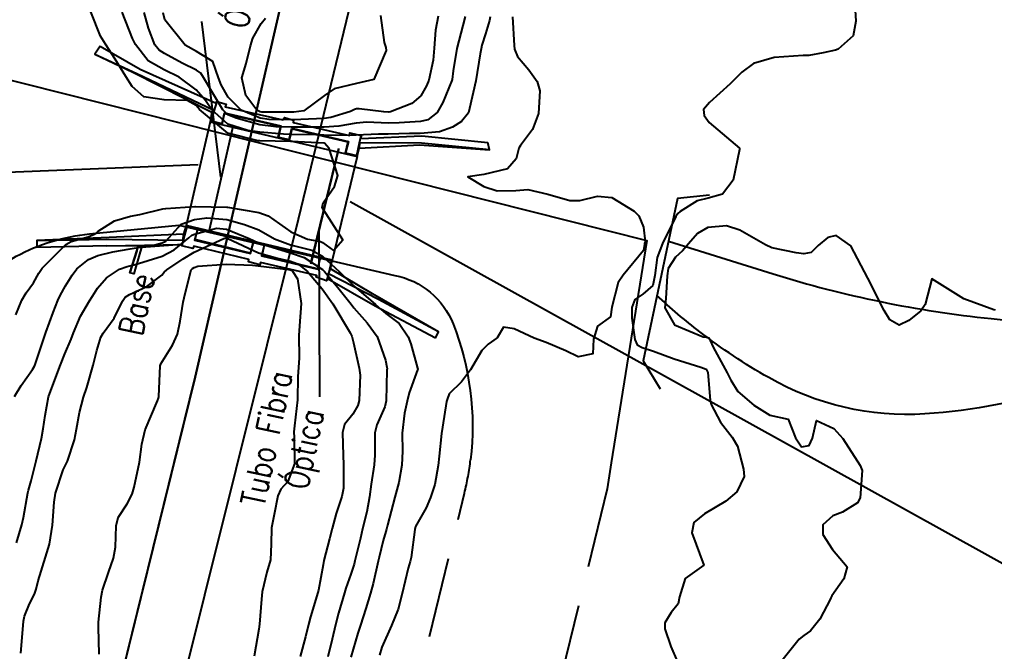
# Model space of a CAD drawing. Header units: metres. Extents: x 298520 to 308411, y 7433745 to 7450750.
# Drawn here: x 305126.4 to 305187.2, y 7437897.5 to 7437936.9 of the extents above; entities that cross this region are included whole.
import ezdxf

# ---------------------------------------------------------------- set-up
doc = ezdxf.new("R2010")
doc.units = ezdxf.units.M
doc.header["$LTSCALE"] = 10
for name, pattern in [('CONTINUO', [0]), ('DASHED', [0.75, 0.5, -0.25]), ('TRACEJADO', [8.7, 8, -0.7])]:
    doc.linetypes.add(name, pattern=pattern)
for name, color, linetype in [('BASE', 45, 'Continuous'), ('Curvas de Nivel 1m', 11, 'Continuous'), ('Curvas de Nivel 5m', 15, 'Continuous'), ('Eixo_Estaqueamento', 45, 'CONTINUO'), ('Hidrografia', 140, 'Continuous'), ('Linha Férrea', 251, 'TRACKS'), ('P.I.', 45, 'CONTINUO'), ('Pontes e viadutos', 190, 'Continuous'), ('TEXTO', 45, 'Continuous'), ('TUBO', 45, 'Continuous'), ('Vias Primárias', 230, 'Continuous'), ('Vias Secundárias', 230, 'DASHED')]:
    doc.layers.add(name, color=color, linetype=linetype)
doc.styles.add('ROMANS', font='romans', dxfattribs={"height": 0.2})
doc.linetypes.add('TRACKS', pattern='A,0.15,[130,ltypeshp.shx,S=0.25,R=0,X=0,Y=0],0.15', length=0.3)

msp = doc.modelspace()

# ---------------------------------------------------------------- linework, layer by layer
at = {"layer": 'BASE', "linetype": 'CONTINUO'}
msp.add_polyline3d([(305133.789, 7437922.755, 707.837), (305133.731, 7437922.447, 708.24), (305133.287, 7437921.077, 708.076), (305133.279, 7437921.081, 707.666), (305133.726, 7437922.448, 707.682)], close=True, dxfattribs=at)
msp.add_polyline3d([(305134.011, 7437922.672, 707.906), (305133.943, 7437922.388, 708.212), (305133.531, 7437921.019, 708.084), (305133.287, 7437921.077, 708.076)], dxfattribs=at)
at = {"layer": 'Curvas de Nivel 1m', "flags": 128}
for points, elevation in [([(305178.485, 7437937.778), (305178.559, 7437936.769), (305178.386, 7437935.854), (305177.457, 7437935.025), (305177.275, 7437934.962), (305176.508, 7437934.789), (305175.631, 7437934.618), (305175.451, 7437934.613), (305175.266, 7437934.618), (305173.45, 7437934.495), (305172.17, 7437934.118), (305171.44, 7437933.587), (305170.722, 7437932.861), (305169.421, 7437931.696), (305169.044, 7437931.257), (305169.096, 7437930.883), (305169.407, 7437930.459), (305171.297, 7437928.851), (305171.304, 7437928.773), (305170.913, 7437926.857), (305170.23, 7437925.987), (305169.346, 7437925.742), (305168.656, 7437925.574), (305167.601, 7437924.897), (305167.457, 7437924.773), (305167.33, 7437924.589), (305166.492, 7437922.908), (305166.17, 7437922.046), (305166.024, 7437920.913), (305165.894, 7437920.303), (305165.275, 7437919.753), (305164.77, 7437919.428), (305164.586, 7437918.93), (305164.592, 7437918.266), (305164.779, 7437916.927), (305164.918, 7437916.603), (305165.238, 7437916.428), (305165.94, 7437916.205), (305167.225, 7437915.727), (305168.89, 7437915.211), (305169.216, 7437915.075), (305169.322, 7437914.878), (305169.478, 7437913.158), (305169.535, 7437912.875), (305170.105, 7437911.789), (305170.843, 7437910.855), (305171.164, 7437910.277), (305171.552, 7437908.846), (305171.581, 7437908.403), (305171.129, 7437907.448), (305170.452, 7437906.86), (305169.115, 7437906.065), (305168.461, 7437905.535), (305168.326, 7437904.888), (305169.073, 7437902.88), (305167.912, 7437902.044), (305167.565, 7437900.895), (305167.479, 7437900.463), (305167.038, 7437899.921), (305166.645, 7437899.288), (305166.647, 7437898.904), (305167.012, 7437897.814), (305167.418, 7437896.896)], 704), ([(305155.76, 7437937.037), (305155.719, 7437936.798), (305155.467, 7437935.978), (305155.239, 7437935.26), (305155.184, 7437935.044), (305155.136, 7437934.731), (305154.85, 7437933.049), (305154.696, 7437932.321), (305154.407, 7437931.055), (305153.958, 7437930.508), (305153.399, 7437930.169), (305152.605, 7437929.868), (305151.393, 7437929.766), (305150.728, 7437929.761), (305149.392, 7437929.72), (305148.79, 7437929.721), (305147.391, 7437929.655), (305146.901, 7437929.634), (305145.39, 7437929.654), (305144.887, 7437929.671), (305143.391, 7437929.708), (305142.864, 7437929.722), (305141.392, 7437929.845), (305140.655, 7437929.956), (305139.4, 7437930.352), (305138.405, 7437931.245), (305137.996, 7437931.829), (305137.425, 7437932.493), (305136.372, 7437933.271), (305135.437, 7437933.732), (305134.43, 7437934.282), (305133.632, 7437935.307), (305133.459, 7437935.685), (305132.802, 7437937.317)], 706), ([(305154.204, 7437937.059), (305154.048, 7437936.488), (305153.669, 7437935.067), (305153.439, 7437933.661), (305153.383, 7437933.121), (305153.37, 7437933.071), (305152.797, 7437931.698), (305152.445, 7437931.08), (305151.873, 7437930.618), (305151.404, 7437930.521), (305150.073, 7437930.433), (305149.403, 7437930.418), (305148.071, 7437930.462), (305147.402, 7437930.403), (305146.327, 7437930.223), (305145.398, 7437930.166), (305144.415, 7437930.157), (305143.398, 7437930.163), (305142.419, 7437930.178), (305141.399, 7437930.312), (305139.913, 7437930.718), (305139.408, 7437930.919), (305139.09, 7437931.235), (305138.466, 7437932.287), (305137.889, 7437933.253), (305137.709, 7437933.53), (305137.438, 7437933.719), (305136.556, 7437934.155), (305135.448, 7437934.741), (305135.113, 7437934.948), (305134.856, 7437935.289), (305134.445, 7437936.318), (305134.173, 7437937.3)], 707), ([(305152.518, 7437937.08), (305152.341, 7437936.21), (305152.264, 7437935.082), (305152.194, 7437934.334), (305151.923, 7437933.085), (305151.788, 7437932.727), (305151.423, 7437932.101), (305150.88, 7437931.633), (305149.545, 7437931.109), (305149.432, 7437931.091), (305149.413, 7437931.09), (305149.118, 7437931.114), (305147.588, 7437931.311), (305147.415, 7437931.311), (305147.286, 7437931.269), (305147.041, 7437931.144), (305145.812, 7437930.751), (305145.406, 7437930.698), (305143.956, 7437930.63), (305143.404, 7437930.622), (305141.969, 7437930.64), (305141.406, 7437930.724), (305140.229, 7437931.222), (305139.421, 7437932.019), (305138.98, 7437932.788), (305138.814, 7437933.239), (305138.457, 7437934.259), (305137.449, 7437934.877), (305136.732, 7437935.267), (305135.476, 7437936.841), (305135.372, 7437937.282)], 708), ([(305148.915, 7437937.119), (305149.137, 7437935.435), (305149.243, 7437935.113), (305149.264, 7437934.926), (305148.498, 7437933.124), (305147.43, 7437932.869), (305146.029, 7437932.552), (305145.423, 7437932.141), (305144.14, 7437931.179), (305143.51, 7437931.09), (305143.411, 7437931.085), (305141.523, 7437931.097), (305141.411, 7437931.114), (305141.216, 7437931.212), (305140.517, 7437932.124), (305140.276, 7437933.222), (305140.539, 7437934.122), (305140.816, 7437935.216), (305140.964, 7437935.711), (305141.474, 7437936.625), (305141.738, 7437936.948)], 709), ([(305126.105, 7437913.391), (305126.519, 7437914.071), (305127.218, 7437915.07), (305127.335, 7437915.265), (305127.382, 7437915.378), (305127.465, 7437915.616), (305128.05, 7437917.368), (305128.513, 7437918.619), (305128.796, 7437919.357), (305128.942, 7437919.681), (305129.277, 7437920.277), (305129.685, 7437920.948), (305129.979, 7437921.343), (305130.712, 7437921.923), (305131.301, 7437922.157), (305132.234, 7437922.39), (305133.306, 7437922.588), (305134.843, 7437922.822), (305135.31, 7437922.949), (305135.525, 7437923.064), (305135.732, 7437923.276), (305136.483, 7437924.111), (305137.33, 7437924.407), (305138.079, 7437924.501), (305139.331, 7437924.403), (305140.448, 7437924.096), (305141.321, 7437923.755), (305142.318, 7437923.2), (305143.309, 7437922.833), (305144.629, 7437922.493), (305145.303, 7437922.133), (305146.36, 7437921.149), (305147.28, 7437920.262), (305148.611, 7437919.12), (305148.954, 7437918.808), (305149.257, 7437918.56), (305150.073, 7437917.93), (305150.642, 7437917.099), (305150.801, 7437916.659), (305151.224, 7437915.154), (305151.241, 7437915.09), (305151.239, 7437915.073), (305151.222, 7437915.034), (305150.694, 7437913.604), (305150.572, 7437913.099), (305150.42, 7437912.336), (305150.276, 7437911.103), (305150.282, 7437909.977), (305150.253, 7437909.103), (305150.056, 7437908.03), (305149.814, 7437907.11), (305149.344, 7437905.355), (305149.287, 7437905.117), (305149.252, 7437904.967), (305149.092, 7437904.4), (305148.83, 7437903.369), (305148.774, 7437903.123), (305148.459, 7437901.726), (305148.296, 7437901.128), (305147.999, 7437900.17), (305147.663, 7437899.134), (305147.511, 7437898.642), (305147.07, 7437897.139)], 706), ([(305126.218, 7437904.256), (305126.548, 7437905.386), (305126.656, 7437905.836), (305126.937, 7437907.382), (305126.97, 7437907.536), (305127.13, 7437908.132), (305127.451, 7437909.375), (305127.772, 7437910.762), (305127.893, 7437911.369), (305128.009, 7437912.196), (305128.226, 7437913.365), (305128.482, 7437914.082), (305128.961, 7437915.354), (305129.23, 7437916.037), (305129.63, 7437916.955), (305129.769, 7437917.345), (305130.208, 7437918.385), (305130.764, 7437919.335), (305130.963, 7437919.638), (305131.275, 7437920.129), (305131.827, 7437920.782), (305132.652, 7437921.316), (305133.121, 7437921.486), (305133.295, 7437921.525), (305133.567, 7437921.577), (305135.301, 7437922.127), (305136.057, 7437922.521), (305136.959, 7437923.264), (305137.152, 7437923.425), (305137.317, 7437923.499), (305138.702, 7437923.859), (305139.322, 7437923.806), (305140.734, 7437923.216), (305141.31, 7437922.959), (305141.689, 7437922.827), (305143.304, 7437922.339), (305144.156, 7437922.032), (305145.294, 7437921.288), (305145.425, 7437921.159), (305146.262, 7437920.166), (305147.078, 7437919.142), (305147.261, 7437918.907), (305148.092, 7437917.968), (305148.713, 7437917.125), (305149.228, 7437915.645), (305149.313, 7437915.208), (305149.322, 7437915.119), (305149.318, 7437915.022), (305149.274, 7437913.119), (305149.189, 7437912.739), (305148.689, 7437911.614), (305148.56, 7437911.126), (305148.554, 7437909.724), (305148.524, 7437909.126), (305148.331, 7437907.928), (305148.222, 7437907.129), (305148.057, 7437906.187), (305147.801, 7437905.133), (305147.664, 7437904.564), (305147.321, 7437903.138), (305147.271, 7437902.938), (305147.065, 7437902.311), (305146.761, 7437901.438), (305146.666, 7437901.144), (305146.293, 7437899.888), (305146.115, 7437899.149), (305145.908, 7437898.257), (305145.629, 7437897.154)], 707), ([(305187.264, 7437918.76), (305187.154, 7437918.772), (305185.275, 7437919.47), (305183.293, 7437920.71), (305182.868, 7437919.115), (305182.594, 7437918.717), (305181.866, 7437918.115), (305181.254, 7437917.83), (305180.674, 7437918.156), (305180.327, 7437918.744), (305179.293, 7437920.76), (305178.245, 7437922.771), (305177.319, 7437923.401), (305176.816, 7437923.287), (305176.206, 7437922.791), (305175.761, 7437922.343), (305175.308, 7437922.271), (305174.84, 7437922.339), (305173.311, 7437922.647), (305172.913, 7437922.834), (305171.322, 7437923.748), (305170.482, 7437924.021), (305169.323, 7437923.917), (305168.675, 7437923.531), (305168.128, 7437922.892), (305167.754, 7437922.45), (305167.305, 7437922.066), (305166.854, 7437921.348), (305166.789, 7437920.905), (305166.698, 7437919.48), (305166.64, 7437918.906), (305167.252, 7437917.839), (305169.037, 7437917.09), (305169.245, 7437917.067), (305169.396, 7437917.03), (305169.47, 7437916.877), (305169.653, 7437916.457), (305170.54, 7437914.86), (305170.754, 7437914.402), (305171.201, 7437913.692), (305172.182, 7437912.84), (305173.187, 7437912.228), (305174.343, 7437911.971), (305174.784, 7437910.806), (305175.164, 7437910.238), (305175.633, 7437910.328), (305175.851, 7437910.793), (305176.096, 7437911.878), (305177.179, 7437911.392), (305177.731, 7437910.774), (305178.829, 7437909.082), (305178.943, 7437908.762), (305178.819, 7437907.07), (305178.658, 7437906.765), (305177.72, 7437906.171), (305177.115, 7437905.947), (305176.502, 7437905.393), (305176.503, 7437904.786), (305177.089, 7437903.843), (305178.004, 7437902.771), (305177.807, 7437902.031), (305177.055, 7437900.963), (305176.998, 7437900.836), (305176.972, 7437900.781), (305176.31, 7437899.511), (305175.715, 7437898.793), (305175.315, 7437898.502), (305175.018, 7437898.259), (305173.862, 7437896.817)], 703), ([(305126.486, 7437897.385), (305126.527, 7437897.865), (305126.659, 7437899.384), (305126.721, 7437899.69), (305127.039, 7437900.472), (305127.348, 7437901.076), (305127.451, 7437901.374), (305127.58, 7437901.894), (305128.04, 7437903.365), (305128.273, 7437904.174), (305128.466, 7437905.36), (305128.564, 7437906.805), (305128.657, 7437907.357), (305129.138, 7437908.816), (305129.311, 7437909.178), (305129.4, 7437909.347), (305129.832, 7437910.674), (305129.96, 7437911.342), (305130.144, 7437912.38), (305130.41, 7437913.338), (305130.601, 7437913.937), (305131.008, 7437915.332), (305131.048, 7437915.508), (305131.232, 7437916.24), (305131.484, 7437917.084), (305131.631, 7437917.326), (305132.308, 7437918.264), (305132.822, 7437919.314), (305133.001, 7437919.578), (305133.269, 7437919.742), (305134.348, 7437920.223), (305135.288, 7437920.933), (305135.436, 7437921.133), (305135.592, 7437921.277), (305136.611, 7437921.956), (305137.304, 7437922.367), (305139.151, 7437923.232), (305139.275, 7437923.269), (305139.314, 7437923.27), (305139.397, 7437923.229), (305141.304, 7437922.339), (305142.495, 7437922.004), (305143.299, 7437921.805), (305143.753, 7437921.639), (305144.37, 7437921.174), (305145.277, 7437920.083), (305145.945, 7437919.153), (305147.031, 7437917.356), (305147.13, 7437917.141), (305147.239, 7437916.727), (305147.595, 7437915.136), (305147.64, 7437914.712), (305147.597, 7437913.136), (305147.511, 7437912.816), (305147.184, 7437912.281), (305146.681, 7437911.641), (305146.552, 7437911.146), (305146.594, 7437909.703), (305146.608, 7437909.145), (305146.603, 7437907.671), (305146.509, 7437907.146), (305146.163, 7437906.099), (305145.897, 7437905.152), (305145.735, 7437904.512), (305145.393, 7437903.157), (305145.336, 7437902.891), (305145.054, 7437901.312), (305145.018, 7437901.161), (305144.543, 7437899.654), (305144.438, 7437899.169), (305144.245, 7437898.401), (305143.909, 7437897.176)], 708), ([(305131.369, 7437897.326), (305131.333, 7437899.013), (305131.34, 7437899.327), (305131.496, 7437900.876), (305131.59, 7437901.325), (305131.96, 7437902.425), (305132.279, 7437903.318), (305132.403, 7437903.997), (305132.439, 7437905.317), (305132.571, 7437905.853), (305133.117, 7437906.691), (305133.428, 7437907.305), (305133.566, 7437907.742), (305133.888, 7437909.299), (305134.039, 7437910.417), (305134.249, 7437911.294), (305135.016, 7437913.107), (305135.082, 7437913.282), (305135.095, 7437913.381), (305135.173, 7437915.281), (305135.224, 7437915.425), (305135.939, 7437916.57), (305136.253, 7437917.27), (305136.437, 7437918.083), (305136.61, 7437919.267), (305136.743, 7437919.793), (305137.113, 7437921.262), (305137.198, 7437921.356), (305137.294, 7437921.412), (305137.537, 7437921.498), (305139.297, 7437921.618), (305140.944, 7437921.566), (305141.296, 7437921.52), (305143.189, 7437921.296), (305143.294, 7437921.275), (305143.357, 7437921.252), (305143.436, 7437921.188), (305143.75, 7437920.719), (305143.973, 7437919.179), (305143.861, 7437917.793), (305143.834, 7437917.181), (305143.843, 7437915.794), (305143.8, 7437915.181), (305143.773, 7437914.624), (305143.739, 7437913.182), (305143.553, 7437911.561), (305143.51, 7437911.185), (305143.53, 7437910.822), (305143.56, 7437909.184), (305143.132, 7437908.095), (305142.703, 7437907.618), (305142.525, 7437907.196), (305142.278, 7437906.032), (305142.123, 7437905.2), (305142.11, 7437904.178), (305142.05, 7437903.2), (305141.839, 7437902.428), (305141.543, 7437901.205), (305141.49, 7437900.761), (305141.372, 7437899.207), (305141.33, 7437898.896), (305141.037, 7437897.21)], 709)]:
    msp.add_lwpolyline(points, dxfattribs=dict(at, elevation=elevation))
at = {"layer": 'Curvas de Nivel 5m', "elevation": 705, "flags": 128}
for points in [[(305126.175, 7437918.469), (305126.551, 7437919.387), (305126.821, 7437919.833), (305127.279, 7437920.468), (305127.605, 7437921.059), (305127.819, 7437921.372), (305129.308, 7437922.859), (305129.624, 7437923.032), (305130.694, 7437923.336), (305131.131, 7437923.517), (305131.318, 7437923.68), (305132.332, 7437924.315), (305133.332, 7437924.61), (305133.91, 7437924.726), (305135.34, 7437925.068), (305135.524, 7437925.094), (305137.342, 7437925.214), (305137.386, 7437925.215), (305139.342, 7437925.185), (305139.388, 7437925.184), (305141.338, 7437924.852), (305141.906, 7437924.633), (305143.32, 7437923.635), (305144.359, 7437923.174), (305145.177, 7437923.027), (305145.311, 7437922.975), (305145.987, 7437922.473), (305146.562, 7437923.148), (305145.341, 7437925.057), (305145.29, 7437925.161), (305145.346, 7437925.443), (305146.052, 7437926.457), (305146.262, 7437927.151), (305145.715, 7437928.821), (305145.426, 7437929.16), (305145.383, 7437929.163), (305143.384, 7437929.258), (305143.315, 7437929.26), (305141.384, 7437929.313), (305141.28, 7437929.316), (305139.391, 7437929.784), (305137.631, 7437931.257), (305137.536, 7437931.38), (305137.415, 7437931.514), (305136.867, 7437931.817), (305135.419, 7437931.868), (305134.168, 7437932.046), (305133.427, 7437932.685), (305133.046, 7437933.314), (305132.372, 7437934.398), (305131.769, 7437935.327), (305131.468, 7437935.836), (305130.853, 7437937.336)], [(305157.146, 7437937.023), (305157.242, 7437935.236), (305157.267, 7437935.022), (305157.448, 7437934.557), (305158.16, 7437933.729), (305158.694, 7437933.001), (305158.846, 7437932.418), (305158.777, 7437931.006), (305158.397, 7437930.011), (305157.637, 7437929.017), (305157.539, 7437928.86), (305157.375, 7437928.187), (305156.829, 7437927.565), (305155.365, 7437927.211), (305154.361, 7437927.055), (305155.354, 7437926.459), (305156.184, 7437926.198), (305157.351, 7437926.211), (305158.092, 7437926.272), (305159.348, 7437925.98), (305160.73, 7437925.591), (305161.342, 7437925.581), (305162.453, 7437925.852), (305163.345, 7437925.779), (305164.722, 7437924.929), (305165.032, 7437924.627), (305165.323, 7437923.928), (305165.41, 7437923.015), (305165.378, 7437922.919), (305165.366, 7437922.866), (305165.309, 7437922.482), (305164.037, 7437920.939), (305163.737, 7437920.492), (305163.344, 7437918.949), (305163.257, 7437918.341), (305162.455, 7437917.753), (305162.193, 7437916.961), (305162.151, 7437916.044), (305161.232, 7437915.859), (305160.475, 7437916.221), (305159.24, 7437916.744), (305158.497, 7437917.007), (305157.249, 7437917.603), (305156.582, 7437917.694), (305156.196, 7437917.03), (305155.638, 7437916.637), (305155.235, 7437916.255), (305154.537, 7437915.05), (305153.968, 7437914.302), (305153.2, 7437913.557), (305153.063, 7437913.203), (305153.033, 7437913.072), (305152.784, 7437911.466), (305152.728, 7437911.074), (305152.567, 7437909.66), (305152.518, 7437909.076), (305152.312, 7437907.897), (305152.044, 7437907.081), (305151.76, 7437906.441), (305151.105, 7437905.286), (305151.051, 7437905.091), (305150.829, 7437903.341), (305150.776, 7437903.094), (305150.649, 7437902.677), (305150.258, 7437901.102), (305150.011, 7437900.133), (305149.61, 7437899.111), (305149.009, 7437897.77), (305148.854, 7437897.271)]]:
    msp.add_lwpolyline(points, dxfattribs=at)
at = {"layer": 'Eixo_Estaqueamento'}
msp.add_lwpolyline([(305143.477, 7437941.139), (305137.356, 7437914.575), (305130.992, 7437888.732), (305125.406, 7437866.973), (305121.202, 7437849.915), (305111.101, 7437807.1), (305103.918, 7437777.268), (305097.21, 7437749.95), (305091.819, 7437727.643), (305085.46, 7437698.138), (305077.032, 7437662.821), (305069.498, 7437630.688), (305062.866, 7437603.389), (305055.475, 7437572.1), (305048.776, 7437544.538)], dxfattribs=at)
at = {"layer": 'Hidrografia'}
msp.add_lwpolyline([(305166.865, 7437923.052), (305173.39, 7437921.021, 0.049598), (305186.982, 7437918.23, 0.085489), (305204.859, 7437919.432, 0.053995)], format="xyb", dxfattribs=at)
at = {"layer": 'Hidrografia', "elevation": 708.878}
msp.add_lwpolyline([(305191.764, 7437914.033, -0.065175), (305182.858, 7437912.294, -0.146317), (305173.12, 7437914.554, -0.034454), (305168.821, 7437917.416, -0.021849), (305166.148, 7437919.668, -2.564118)], format="xyb", dxfattribs=at)
at = {"layer": 'Linha Férrea', "flags": 128}
msp.add_lwpolyline([(307827.162, 7434249.95), (307821.558, 7434258.806), (307819.524, 7434262.43), (307816.304, 7434268.219), (307813.681, 7434272.301), (307811.637, 7434275.461), (307798.221, 7434296.136), (307773.738, 7434334.032), (307761.734, 7434352.011), (307752.472, 7434367.888), (307735.134, 7434393.38), (307710.738, 7434431.015), (307694.807, 7434455.28), (307677.699, 7434482.208), (307665.381, 7434501.663), (307643.884, 7434534.842), (307627.559, 7434562.543), (307613.51, 7434586.874), (307596.955, 7434617.47), (307576.402, 7434659.978), (307564.169, 7434687.319), (307541.059, 7434734.946), (307530.172, 7434758.545), (307516.917, 7434785.92), (307501.763, 7434817.247), (307481.679, 7434859.302), (307459.201, 7434904.199), (307442.79, 7434936.268), (307425.275, 7434968.915), (307411.694, 7434992.242), (307402.565, 7435007.679), (307388.848, 7435028.501), (307366.947, 7435058.298), (307352.497, 7435076.75), (307335.708, 7435095.815), (307323.737, 7435108.404), (307304.876, 7435127.211), (307280.641, 7435149.596), (307260.895, 7435166.247), (307239.502, 7435183.006), (307222.59, 7435195.397), (307206.912, 7435206.431), (307191.542, 7435216.923), (307180.978, 7435223.581), (307147.083, 7435245.035), (307110.179, 7435267.866), (307071.327, 7435292.081), (307013.035, 7435328.917), (306934.22, 7435378.293), (306890.853, 7435406.012), (306860.761, 7435425.266), (306830.445, 7435444.172), (306783.165, 7435474.002), (306743.292, 7435499.125), (306730.646, 7435506.804), (306700.006, 7435524.558), (306649.968, 7435556.158), (306620.536, 7435574.685), (306585.884, 7435596.365), (306549.21, 7435619.443), (306511.464, 7435642.992), (306481.3, 7435662.066), (306449.914, 7435681.79), (306417.31, 7435702.158), (306386.499, 7435720.658), (306359.57, 7435735.78), (306332.265, 7435749.95), (306295.736, 7435767.254), (306254.914, 7435784.832), (306234.551, 7435793.029), (306198.8, 7435806.042), (306177.427, 7435813.736), (306139.201, 7435826.142), (306101.034, 7435838.043), (306051.969, 7435853.031), (306008.186, 7435866.647), (306003.579, 7435868.042), (305974.115, 7435878.736), (305939.654, 7435889.448), (305902.227, 7435900.737), (305881.18, 7435906.223), (305868.578, 7435910.192), (305845.541, 7435919.118), (305815.171, 7435933.297), (305786.711, 7435949.033), (305760.876, 7435966.424), (305735.18, 7435986.894), (305723.755, 7435997.052), (305696.097, 7436025.188), (305678.2, 7436047.897), (305661.02, 7436071.863), (305645.017, 7436096.315), (305622.371, 7436129.703), (305596.142, 7436168.749), (305576.091, 7436198.746), (305559.429, 7436223.15), (305539.44, 7436252.716), (305521.42, 7436279.841), (305512.691, 7436292.824), (305499.486, 7436312.983), (305480.027, 7436341.606), (305460.301, 7436370.83), (305441.558, 7436398.43), (305421.25, 7436428.242), (305402.577, 7436456.088), (305384.092, 7436483.75), (305369.125, 7436505.554), (305351.225, 7436532.173), (305338.344, 7436551.44), (305322.726, 7436574.869), (305306.914, 7436598.296), (305293.244, 7436619.058), (305277.818, 7436644.307), (305263.888, 7436668.981), (305254.713, 7436687.725), (305243.781, 7436710.837), (305233.952, 7436734.393), (305225.106, 7436755.865), (305215.533, 7436780.472), (305201.607, 7436815.682), (305193.173, 7436837.83), (305177.384, 7436877.752), (305166.792, 7436904.686), (305153.942, 7436937.689), (305141.501, 7436969.136), (305130.697, 7436996.497), (305122.016, 7437018.504), (305113.061, 7437043.102), (305101.513, 7437072.011), (305093.245, 7437092.935), (305082.037, 7437121.364), (305073.353, 7437143.916), (305060.568, 7437176.453), (305050.18, 7437206.397), (305043.414, 7437227.867), (305037.467, 7437248.165), (305034.526, 7437261.706), (305031.724, 7437274.104), (305028.718, 7437297.869), (305025.03, 7437326.573), (305023.117, 7437358.555), (305023.119, 7437387.114), (305024.829, 7437414.867), (305027.312, 7437439.505), (305027.407, 7437441.256), (305030.711, 7437462.666), (305036.039, 7437488.902), (305042.465, 7437516.919), (305048.776, 7437544.538), (305055.475, 7437572.1), (305062.866, 7437603.389), (305069.498, 7437630.688), (305077.032, 7437662.821), (305085.46, 7437698.138), (305091.819, 7437727.643), (305097.21, 7437749.95), (305103.918, 7437777.268), (305111.101, 7437807.1), (305121.202, 7437849.915), (305125.406, 7437866.973), (305130.992, 7437888.732), (305137.356, 7437914.575), (305143.477, 7437941.139), (305150.277, 7437969.227), (305155.626, 7437993.858), (305160.498, 7438017.389), (305165.529, 7438047.968), (305167.399, 7438065.921), (305168.452, 7438080.499), (305168.697, 7438098.822), (305168.499, 7438111.609), (305167.442, 7438129.409), (305165.734, 7438144.803), (305163.051, 7438159.253), (305157.36, 7438183.653), (305149.712, 7438209.61), (305142.146, 7438230.516), (305132.877, 7438252.552), (305120.435, 7438277.838), (305109.119, 7438297.22), (305107.007, 7438300.233), (305099.258, 7438311.382), (305091.426, 7438322.415), (305083.384, 7438332.797), (305079.569, 7438337.519), (305074.8, 7438344.056), (305056.823, 7438367.077), (305041.935, 7438386.352), (305023.225, 7438411.978), (305005.975, 7438436.561), (304993.284, 7438456.495), (304983.121, 7438473.171), (304969.538, 7438498.699), (304959.938, 7438517.087), (304947.328, 7438543.432), (304933.09, 7438572.791), (304924.306, 7438590.948), (304918.204, 7438604.464), (304911.783, 7438619.158), (304905.926, 7438632.437), (304900.315, 7438648.46), (304895.834, 7438661.886), (304892.174, 7438674.496), (304887.946, 7438691.238), (304884.694, 7438706.937), (304881.848, 7438723.698), (304879.326, 7438740.134), (304878.187, 7438758.916), (304877.537, 7438778.358), (304877.211, 7438799.094), (304877.455, 7438830.881), (304877.861, 7438863.017), (304878.268, 7438892.702), (304878.595, 7438920.109), (304878.677, 7438952.239), (304877.945, 7438980.303), (304876.318, 7439009.018), (304874.936, 7439022.788), (304873.229, 7439037.841), (304870.14, 7439056.141), (304864.855, 7439082.077), (304859.079, 7439105.013), (304850.377, 7439133.889), (304843.057, 7439154.06), (304836.382, 7439171.237), (304828.249, 7439190.114), (304817.674, 7439211.83), (304806.69, 7439232.736), (304796.364, 7439250.871), (304785.222, 7439269.009), (304772.779, 7439289.097), (304755.7, 7439316.738), (304736.912, 7439345.938), (304718.848, 7439374.335), (304700.222, 7439403.624), (304676.465, 7439440.714), (304659.061, 7439468.061), (304641.493, 7439495.549), (304629.289, 7439514.996), (304612.29, 7439541.915), (304598.786, 7439563.312), (304583.088, 7439588.524), (304568.608, 7439611.383), (304554.371, 7439633.59), (304540.465, 7439656.114), (304527.858, 7439675.88), (304515.488, 7439695.965), (304501.015, 7439718.74), (304492.557, 7439732.179), (304481.09, 7439749.95), (304464.698, 7439773.555), (304458.701, 7439781.55), (304447.468, 7439795.482), (304430.85, 7439814.016), (304417.942, 7439826.867), (304407.625, 7439836.385), (304393.358, 7439848.486), (304380.404, 7439858.342), (304362.661, 7439870.737), (304347.086, 7439880.296), (304333.248, 7439887.82), (304320.73, 7439894.061), (304304.927, 7439900.989), (304286.443, 7439908.157), (304266.642, 7439915.416), (304246.691, 7439922.501), (304225.186, 7439929.977), (304198.999, 7439939.195), (304168.468, 7439950.001), (304152.888, 7439955.629), (304135.919, 7439962.486), (304121.351, 7439968.798), (304105.783, 7439976.385), (304088.736, 7439985.334), (304071.183, 7439995.831), (304051.503, 7440008.737), (304042.509, 7440015.334), (304023.022, 7440030.473), (304002.682, 7440048.64), (303992.184, 7440058.522), (303980.444, 7440070.491), (303965.024, 7440086.226), (303949.368, 7440102.496), (303932.051, 7440120.671), (303917.21, 7440136.166), (303903.071, 7440150.772), (303879.085, 7440174.998), (303863.629, 7440189.711), (303849.061, 7440203.116), (303838.551, 7440211.886), (303825.964, 7440222.577), (303811.471, 7440233.814), (303798.026, 7440243.583), (303789.167, 7440249.782, 0.048699), (303782.733, 7440254.326, -0.013971), (303778.977, 7440256.716, 0.011385), (303767.539, 7440264.078, 0.000455), (303759.243, 7440269.144, 0.004014), (303749.319, 7440275.082, 0.008965), (303739.521, 7440280.605), (303729.166, 7440286.199), (303717.711, 7440292.151), (303693.717, 7440304.367), (303679.104, 7440311.896), (303660.942, 7440321.331), (303642.972, 7440330.918), (303636.468, 7440334.548), (303624.836, 7440341.295), (303611.994, 7440348.943), (303603.079, 7440354.598), (303596.281, 7440359.102), (303587.51, 7440365.427), (303578.605, 7440372.221), (303569.48, 7440379.633), (303558.633, 7440389.129), (303549.894, 7440397.253), (303541.539, 7440405.465), (303534.882, 7440412.293), (303523.465, 7440424.473), (303512.292, 7440437.463), (303502.617, 7440449.258), (303497.008, 7440456.501), (303488.044, 7440468.694), (303481.424, 7440477.682), (303475.375, 7440486.349), (303465.786, 7440500.535), (303456.113, 7440515.599), (303445.613, 7440532.252), (303432.87, 7440552.628), (303423.186, 7440568.064, -0.000757), (303417.987, 7440576.145, 0.007668), (303411.654, 7440585.694), (303403.602, 7440597.441), (303394.768, 7440609.244), (303388.857, 7440616.919), (303381.264, 7440625.91), (303374.43, 7440633.824), (303364.889, 7440644.089), (303358.774, 7440650.239), (303349.646, 7440658.739), (303339.722, 7440667.523), (303332.656, 7440673.464), (303326.724, 7440678.049, -0.018136), (303320.919, 7440682.537, 0.027105), (303312.535, 7440688.782, -0.001525), (303306.785, 7440692.624), (303296.835, 7440699.316), (303291.583, 7440702.647), (303280.845, 7440709.238, 0.008003), (303271.247, 7440714.648, 0.013057), (303255.936, 7440722.447, -0.001991), (303248.373, 7440726.091, 0.012147), (303243.6, 7440728.272, -0.002135), (303237.368, 7440730.971), (303223.7, 7440736.96), (303210.103, 7440742.741), (303193.904, 7440749.566), (303189.82, 7440751.298), (303177.394, 7440756.464), (303158.988, 7440764.273), (303141.646, 7440771.615), (303117.098, 7440781.981), (303101.554, 7440788.524), (303093.446, 7440792.234), (303076.052, 7440800.18), (303054.932, 7440810.372), (303040.156, 7440817.979), (303025.349, 7440825.886), (303013.344, 7440832.756), (303004.06, 7440838.538), (302994.271, 7440845.093), (302982.623, 7440853.413), (302969.58, 7440863.652), (302962.58, 7440869.547), (302953.339, 7440877.801), (302943.024, 7440887.539), (302938.586, 7440892.147), (302933.331, 7440897.537), (302924.321, 7440907.75), (302915.904, 7440917.945), (302907.517, 7440928.751), (302899.78, 7440938.97), (302892.734, 7440949.154), (302888.762, 7440955.109), (302884.574, 7440961.747), (302879.485, 7440969.887), (302873.287, 7440980.614), (302867.777, 7440990.898), (302859.79, 7441006.768), (302851.229, 7441025.298), (302846.823, 7441035.61), (302841.669, 7441047.987), (302837.148, 7441059.318), (302829.38, 7441078.789), (302825.24, 7441088.834), (302821.857, 7441097.357), (302816.249, 7441111.473), (302810.672, 7441125.205), (302804.678, 7441140.046), (302799.05, 7441153.537), (302792.202, 7441169.326), (302786.803, 7441181.368), (302782.699, 7441189.728), (302780.991, 7441193.272, -0.024435), (302778.706, 7441197.526, 0.018839), (302775.042, 7441204.531), (302769.048, 7441215.01), (302764.16, 7441223.098), (302758.012, 7441232.567), (302751.033, 7441242.929), (302746.425, 7441249.467, 0.01417), (302742.29, 7441255.115, -0.010578), (302734.95, 7441264.491, 0.026045), (302726.645, 7441274.447), (302714.77, 7441287.265), (302702.588, 7441299.413), (302690.064, 7441310.886), (302682.561, 7441317.234), (302675.22, 7441323.247), (302666.869, 7441329.42, 0.027574), (302658.671, 7441335.283, -0.011091), (302655.152, 7441337.629, 0.01172), (302645.719, 7441343.898, 0.006642), (302635.246, 7441350.318, 0.010482), (302620.241, 7441358.823, 0.013683), (302599.223, 7441369.429, 0.008553), (302586.726, 7441375.052, 0.011788), (302575.046, 7441379.747, 0.002778), (302570.558, 7441381.4), (302560.876, 7441384.907), (302551.005, 7441388.04), (302546.217, 7441389.527, -0.019135), (302544.903, 7441389.88, 0.019296), (302522.937, 7441395.786, 0.000461), (302511.662, 7441398.344, 0.010049), (302501.513, 7441400.424), (302492.392, 7441402.102), (302485.288, 7441403.295), (302471.447, 7441405.533), (302444.869, 7441409.521), (302415.277, 7441413.929), (302384.345, 7441418.639), (302365.976, 7441421.32), (302360.247, 7441421.986), (302338.704, 7441425.134), (302306.002, 7441430.395), (302286.923, 7441434.198), (302278.604, 7441436.007), (302270.237, 7441438.277), (302260.05, 7441441.209), (302248.718, 7441444.793), (302234.932, 7441449.831), (302225.681, 7441453.688), (302223.91, 7441454.587), (302211.722, 7441460.078), (302198.55, 7441466.939), (302185.194, 7441474.434), (302176.266, 7441480.044), (302166.746, 7441486.088), (302155.705, 7441493.817), (302145.197, 7441501.908), (302133.651, 7441511.457), (302124.111, 7441520.003), (302113.796, 7441530.075), (302104.384, 7441540.03), (302095.467, 7441550.013), (302086.579, 7441560.931), (302077.65, 7441573.115), (302070.772, 7441583.077), (302062.647, 7441595.881), (302055.334, 7441608.401), (302048.687, 7441620.587), (302040.377, 7441636.793), (302032.957, 7441653.052), (302027.217, 7441666.295), (302023.745, 7441674.151), (302020.233, 7441682.946), (302013.855, 7441699.656), (302006.743, 7441720.028), (302000.143, 7441739.465), (301996.81, 7441749.517), (301993.173, 7441760.442), (301988.741, 7441774.004), (301985.313, 7441784.598), (301976.672, 7441811.028), (301970.969, 7441828.13), (301966.757, 7441840.46), (301961.824, 7441854.796), (301956.599, 7441869.324), (301952.694, 7441879.426), (301950.212, 7441885.776), (301947.263, 7441893.123), (301942.827, 7441902.996), (301936.943, 7441915.47), (301925.249, 7441938.089), (301919.939, 7441947.811), (301913.515, 7441959.082), (301904.124, 7441974.92), (301894.52, 7441990.438), (301891.413, 7441995.461), (301886.489, 7442003.183), (301878.67, 7442015.285), (301873.464, 7442023.436), (301865.157, 7442036.288), (301855.839, 7442050.938), (301845.976, 7442066.833), (301838.272, 7442079.461), (301830.416, 7442092.887), (301825.548, 7442101.779), (301821.376, 7442109.453), (301815.662, 7442120.908), (301811.106, 7442130.238), (301807.699, 7442137.999), (301806.423, 7442140.601, 0.023261), (301801.857, 7442152.453, -0.028715), (301797.552, 7442164.003, 0.012936), (301793.732, 7442175.332, -0.025942), (301792.423, 7442179.575, 0.006006), (301789.905, 7442189.062, -0.014708), (301788.14, 7442196.216), (301785.975, 7442206.246), (301784.367, 7442214.306, 0.006026), (301783.559, 7442218.841, -0.007665), (301782.521, 7442224.78, -0.006079), (301780.959, 7442235.44, -0.002739), (301779.703, 7442245.206), (301779.178, 7442249.477), (301778.675, 7442254.381), (301778.065, 7442260.482), (301777.318, 7442271.291), (301776.984, 7442275.413), (301775.911, 7442292.595), (301775.204, 7442301.965), (301774.189, 7442318.205), (301773.646, 7442327.416), (301773.089, 7442335.875), (301772.127, 7442350.268), (301771.292, 7442362.115), (301770.725, 7442371.572), (301769.865, 7442382.07), (301768.552, 7442394.647), (301768.148, 7442398.421), (301767.394, 7442406.074), (301767.009, 7442408.608), (301766.499, 7442411.782), (301764.779, 7442423.533), (301763.465, 7442430.863), (301760.77, 7442444.807), (301759.479, 7442450.076), (301758.259, 7442454.401), (301755.339, 7442466.071), (301751.665, 7442478.105, 0.014406), (301747.843, 7442489.506, -0.000078), (301746.016, 7442494.48), (301743.45, 7442501.467), (301738.686, 7442513.328), (301735.709, 7442520.321), (301732.431, 7442527.285), (301727.104, 7442538.17), (301722.927, 7442546.111, 0.012187), (301718.524, 7442554.109, 0.000535), (301713.357, 7442562.952, 0.014127), (301707.985, 7442571.558, 0.00131), (301703.078, 7442578.904, 0.005502), (301696.107, 7442589.038, 0.012739), (301690.664, 7442596.364, -0.003293), (301687.73, 7442600.161, 0.014011), (301683.494, 7442605.405), (301674.266, 7442616.2), (301665.746, 7442625.395), (301657.648, 7442633.669), (301647.393, 7442643.457), (301636.008, 7442653.979), (301626.6, 7442662.308), (301605.302, 7442680.695), (301585.626, 7442697.221), (301571.106, 7442709.224), (301556.026, 7442721.963), (301546.373, 7442729.879), (301533.385, 7442740.748), (301522.722, 7442749.605), (301509.812, 7442760.238), (301495.057, 7442772.28), (301477.473, 7442786.656), (301465.134, 7442796.879), (301456.431, 7442804.066), (301435.244, 7442821.757), (301421.836, 7442832.858), (301396.975, 7442853.686), (301385.141, 7442863.625), (301370.663, 7442875.779), (301364.72, 7442880.333), (301363.394, 7442881.709), (301340.635, 7442900.571), (301323.028, 7442915.478), (301312.785, 7442924.11), (301300.577, 7442934.699), (301285.849, 7442948.16), (301276.269, 7442957.316), (301270.655, 7442962.881), (301259.99, 7442974.031), (301253.515, 7442981.219), (301247.895, 7442987.531), (301240.384, 7442996.742), (301229.998, 7443009.989), (301221.855, 7443021.632), (301213.131, 7443035.04), (301205.731, 7443047.193), (301200.054, 7443057.202), (301196.13, 7443064.495), (301190.777, 7443075.159), (301186.743, 7443083.781), (301181.573, 7443095.717), (301178.314, 7443103.871), (301173.662, 7443116.191), (301169.173, 7443129.408), (301164.144, 7443147.31, -0.01791), (301159.61, 7443166.203, -0.00496), (301157.559, 7443176.875, -0.011511), (301154.972, 7443193.236, -0.007375), (301153.508, 7443205.472), (301152.718, 7443213.017, -0.00222), (301152.224, 7443222.44), (301151.729, 7443232.749), (301151.603, 7443240.182), (301151.639, 7443249.448), (301151.725, 7443255.841, -0.000163), (301152.025, 7443263.846, -0.011094), (301152.62, 7443273.75), (301153.007, 7443278.435), (301153.225, 7443280.621), (301153.695, 7443286.694, -0.028501), (301154.086, 7443291.63), (301155.314, 7443300.595), (301156.339, 7443307.456), (301157.491, 7443314.977), (301159.202, 7443325.07), (301161.789, 7443338.495), (301165.144, 7443354.564), (301169.449, 7443374.231), (301172.81, 7443391.595), (301174.68, 7443401.171), (301178.924, 7443420.669), (301181.694, 7443433.864), (301184.295, 7443446.536), (301187.696, 7443463.235), (301190.748, 7443479.811), (301192.552, 7443489.809), (301194.095, 7443499.341), (301196.062, 7443513.194), (301197.815, 7443528.847), (301198.978, 7443543.028), (301199.581, 7443554.271), (301200.059, 7443564.719), (301200.282, 7443573.9), (301200.162, 7443588.233), (301199.927, 7443598.374), (301199.281, 7443610.703), (301198.702, 7443618.87), (301198.183, 7443625.385), (301197.204, 7443633.937, -0.007667), (301196.167, 7443643.146, 0.025395), (301194.851, 7443652, -0.01031), (301194.43, 7443654.342), (301193.513, 7443660.134), (301192.135, 7443668.077), (301188.578, 7443684.771), (301185.498, 7443697.176), (301182.785, 7443706.834), (301181.462, 7443711.268), (301177.711, 7443723.713), (301173.808, 7443734.628), (301171.261, 7443741.672), (301169.728, 7443745.668), (301168.223, 7443749.256), (301166.222, 7443754.29), (301158.307, 7443772.479), (301152.394, 7443784.66), (301147.869, 7443793.508), (301140.961, 7443806.331), (301134.742, 7443816.987), (301130.672, 7443823.903), (301127.116, 7443829.58), (301117.999, 7443843.643), (301110.123, 7443855.073), (301103.904, 7443863.685), (301096.373, 7443873.957), (301091.515, 7443880.268), (301082.097, 7443891.988), (301075.191, 7443900.343), (301066.669, 7443910.076), (301057.942, 7443919.52), (301047.68, 7443929.617), (301040.637, 7443936.582), (301031.883, 7443944.37), (301023.758, 7443951.563), (301019.288, 7443955.054), (301009.556, 7443962.804), (300997.58, 7443972.16), (300983.871, 7443982.451), (300964.188, 7443997.461), (300944.108, 7444013.327), (300932.299, 7444022.947), (300914.026, 7444037.339), (300891.313, 7444055.807), (300879.97, 7444064.814), (300848.153, 7444089.828), (300830.362, 7444103.6), (300820.582, 7444111.406), (300808.788, 7444120.923), (300790.074, 7444136.492), (300778.414, 7444146.774), (300770.686, 7444153.71), (300758.584, 7444165.332), (300747.358, 7444176.88), (300740.382, 7444184.133), (300726.752, 7444199.558), (300715.031, 7444213.522), (300701.451, 7444231.207), (300695.757, 7444239.063), (300691.098, 7444245.691), (300688.496, 7444249.683), (300679.245, 7444263.561), (300673.509, 7444272.713), (300665.013, 7444287.411), (300658.593, 7444299.121), (300654.523, 7444306.913), (300645.889, 7444324.778), (300638.775, 7444340.504), (300632.002, 7444357.092), (300623.229, 7444381.315), (300618.039, 7444396.735), (300611.737, 7444416.065), (300609.685, 7444423.435), (300606.998, 7444434.668), (300602.946, 7444451.568), (300599.969, 7444467.01), (300597.626, 7444480.248), (300594.733, 7444500.078), (300593.893, 7444507.369), (300592.267, 7444522.787), (300591.511, 7444531.442), (300590.493, 7444544.959), (300589.841, 7444557.299), (300589.096, 7444574.018), (300588.343, 7444602.107), (300587.685, 7444624.209), (300587.294, 7444638.301), (300586.409, 7444654.83), (300585.213, 7444670.921), (300583.32, 7444689.362), (300581.913, 7444699.787), (300579.93, 7444713.25), (300577.016, 7444730.379), (300574.607, 7444742.839), (300573.261, 7444749.503), (300571.951, 7444755.507), (300567.968, 7444771.617), (300563.223, 7444789.714), (300556.388, 7444811.413), (300552.813, 7444821.862), (300552.051, 7444823.547), (300548.135, 7444834.224), (300543.898, 7444845.238), (300538.737, 7444857.627), (300534.37, 7444867.272, 0.016186), (300529.659, 7444877.358), (300521.065, 7444894.307), (300515.468, 7444904.77), (300506.539, 7444920.708), (300501.331, 7444929.076), (300498.824, 7444933.12), (300487.096, 7444951.631), (300473.997, 7444971.561), (300463.472, 7444987.491), (300453.773, 7445002.708), (300450.06, 7445008.599), (300443.364, 7445019.573), (300432.151, 7445039.253), (300421.263, 7445060.113), (300412.901, 7445077.325), (300404.443, 7445096.117), (300400.04, 7445106.506), (300395.554, 7445118.008), (300385.79, 7445146.048), (300379.043, 7445169.005), (300374.061, 7445187.954), (300369.452, 7445208.366), (300365.384, 7445228.498), (300362.756, 7445242.388), (300361.678, 7445249.758), (300360.143, 7445261.703), (300359.094, 7445273.894), (300358.442, 7445281.783), (300357.503, 7445297.711), (300357.204, 7445314.251), (300357.2, 7445325.495), (300357.632, 7445341.062), (300358.792, 7445365.539), (300359.702, 7445378.899), (300360.824, 7445394.556), (300361.814, 7445408.831), (300364.105, 7445434.807), (300365.553, 7445451.778), (300367.396, 7445471.835), (300368.852, 7445486.766), (300370.027, 7445499.471), (300371.464, 7445515.344), (300372.683, 7445526.312), (300373.395, 7445530.963), (300374.893, 7445547.685), (300376.205, 7445560.819), (300377.581, 7445575.805), (300379.871, 7445599.676), (300382.66, 7445627.08), (300384.233, 7445644.036), (300384.749, 7445648.276), (300386.133, 7445663.647)], format="xyb", dxfattribs=at)
msp.add_lwpolyline([(305171.925, 7438107.725), (305172.348, 7438093.813), (305171.504, 7438070.595), (305170.655, 7438059.409), (305168.877, 7438043.258), (305165.818, 7438025.931), (305159.804, 7437994.349), (305157.429, 7437982.816), (305150.227, 7437951.026), (305143.786, 7437924.407), (305134.048, 7437885.44), (305124.305, 7437844.845), (305114.053, 7437803.247), (305108.133, 7437777.662), (305101.474, 7437749.95), (305094.101, 7437719.492), (305087.224, 7437688.725), (305081.275, 7437662.559), (305073.858, 7437631.943), (305065.514, 7437597.12), (305058.098, 7437565.425), (305049.989, 7437532.047), (305044.903, 7437510.096), (305038.471, 7437480.442), (305032.757, 7437450.678), (305032.102, 7437446.012), (305030.798, 7437432.951), (305030.192, 7437424.105), (305027.717, 7437396.27), (305026.974, 7437373.156), (305027.264, 7437355.351), (305028.429, 7437333.733)], dxfattribs=at)
at = {"layer": 'P.I.', "color": 4, "linetype": 'CONTINUO'}
for points in [[(305131.438, 7437935.209, 704.98), (305131.107, 7437934.704, 704.905), (305133.472, 7437933.59, 704.822), (305138.404, 7437931.101, 704.913), (305138.299, 7437930.489, 704.745), (305147.458, 7437928.341, 704.604), (305147.596, 7437928.841, 704.686), (305151.339, 7437929.055, 704.865), (305155.71, 7437928.749, 705.149), (305155.603, 7437929.195, 705.076)], [(305131.438, 7437935.209, 704.98), (305133.931, 7437933.778, 706.487), (305138.663, 7437931.646, 709.099), (305138.703, 7437931.751, 709.334), (305139.29, 7437931.582, 709.334), (305139.232, 7437931.43, 709.142), (305142.829, 7437930.622, 709.164), (305142.924, 7437930.751, 709.343), (305143.49, 7437930.604, 709.348), (305143.467, 7437930.459, 709.178), (305146.976, 7437929.636, 709.154), (305147.007, 7437929.813, 709.357), (305147.721, 7437929.631, 709.357), (305147.688, 7437929.457, 709.166), (305151.5, 7437929.624, 707.248), (305155.603, 7437929.195, 705.076)], [(305131.107, 7437934.704, 704.905), (305133.724, 7437933.498, 706.491), (305138.492, 7437931.23, 709.103), (305138.404, 7437931.101, 704.913)], [(305138.703, 7437931.751, 709.334), (305138.344, 7437930.547, 709.328), (305138.33, 7437930.495, 708.221), (305138.299, 7437930.489, 704.745)], [(305138.33, 7437930.495, 708.221), (305139.049, 7437930.326, 708.221), (305139.201, 7437931.007, 708.243), (305142.681, 7437930.22, 708.25), (305142.521, 7437929.516, 708.226), (305143.234, 7437929.352, 708.238), (305143.403, 7437930.046, 708.252), (305146.885, 7437929.251, 708.25), (305146.705, 7437928.543, 708.225), (305147.429, 7437928.373, 708.225)], [(305138.344, 7437930.547, 709.328), (305139.035, 7437930.397, 709.32), (305139.181, 7437931.047, 709.317), (305142.713, 7437930.247, 709.34), (305142.556, 7437929.538, 709.215), (305143.218, 7437929.389, 709.262), (305143.379, 7437930.088, 709.335), (305146.921, 7437929.272, 709.428), (305146.741, 7437928.567, 709.454), (305147.437, 7437928.404, 709.49)], [(305147.458, 7437928.341, 704.604), (305147.429, 7437928.373, 708.225), (305147.437, 7437928.404, 709.49), (305147.601, 7437929.175, 709.158), (305147.721, 7437929.631, 709.357)], [(305155.71, 7437928.749, 705.149), (305151.472, 7437929.164, 707.218), (305147.601, 7437929.175, 709.158), (305147.596, 7437928.841, 704.686)], [(305152.351, 7437917.006, 705.166), (305152.532, 7437917.41, 705.127), (305148.411, 7437919.782, 704.945), (305145.803, 7437921.328, 704.857), (305145.9, 7437921.871, 704.949), (305136.797, 7437924.042, 704.9), (305136.633, 7437923.498, 704.867), (305132, 7437923.276, 704.712), (305127.493, 7437923.105, 704.695), (305127.5, 7437922.66, 704.792)], [(305136.797, 7437924.042, 704.9), (305136.824, 7437924.012, 708.256), (305136.833, 7437923.981, 709.359), (305136.621, 7437923.128, 709.119), (305136.522, 7437922.763, 709.244)], [(305145.88, 7437921.855, 708.266), (305145.145, 7437922.029, 708.266), (305144.988, 7437921.338, 708.29), (305141.54, 7437922.164, 708.322), (305141.693, 7437922.831, 708.258), (305140.984, 7437923.02, 708.237), (305140.788, 7437922.318, 708.265), (305137.362, 7437923.152, 708.282), (305137.526, 7437923.828, 708.256), (305136.824, 7437924.012, 708.256)], [(305136.833, 7437923.981, 709.359), (305137.501, 7437923.807, 709.36), (305137.324, 7437923.126, 709.365), (305140.816, 7437922.284, 709.375), (305141.005, 7437922.971, 709.303), (305141.659, 7437922.808, 709.369), (305141.498, 7437922.14, 709.364), (305145.007, 7437921.307, 709.352), (305145.165, 7437921.995, 709.35), (305145.866, 7437921.831, 709.344)], [(305127.493, 7437923.105, 704.695), (305131.852, 7437923.173, 706.638), (305136.621, 7437923.128, 709.119), (305136.633, 7437923.498, 704.867)], [(305145.615, 7437920.712, 709.094), (305145.546, 7437920.595, 709.331), (305144.903, 7437920.806, 709.331), (305144.937, 7437920.917, 709.195), (305141.436, 7437921.725, 709.27), (305141.4, 7437921.584, 709.349), (305140.677, 7437921.778, 709.31), (305140.714, 7437921.907, 709.213), (305137.276, 7437922.748, 709.106), (305137.225, 7437922.608, 709.244), (305136.522, 7437922.763, 709.244), (305136.524, 7437922.848, 709.106), (305134.011, 7437922.672, 707.906), (305133.789, 7437922.755, 707.837), (305131.848, 7437922.769, 706.663), (305127.5, 7437922.66, 704.792)], [(305131.848, 7437922.769, 706.663), (305136.524, 7437922.848, 709.106)], [(305145.9, 7437921.871, 704.949), (305145.88, 7437921.855, 708.266), (305145.866, 7437921.831, 709.344), (305145.674, 7437921.028, 709.107), (305145.546, 7437920.595, 709.331)], [(305152.532, 7437917.41, 705.127), (305148.782, 7437919.414, 707.352), (305145.674, 7437921.028, 709.107), (305145.803, 7437921.328, 704.857)], [(305152.351, 7437917.006, 705.166), (305148.59, 7437918.999, 707.393), (305145.615, 7437920.712, 709.094)]]:
    msp.add_polyline3d(points, dxfattribs=at)
at = {"layer": 'P.I.', "color": 1, "linetype": 'CONTINUO'}
for points in [[(305138.299, 7437930.489, 704.745), (305136.797, 7437924.042, 704.9)], [(305147.458, 7437928.341, 704.604), (305145.9, 7437921.871, 704.949)]]:
    msp.add_polyline3d(points, dxfattribs=at)
at = {"layer": 'Pontes e viadutos'}
msp.add_lwpolyline([(305169.421, 7437925.914), (305167.428, 7437925.706), (305165.286, 7437915.604), (305166.347, 7437913.864)], dxfattribs=at)
at = {"layer": 'TEXTO', "linetype": 'CONTINUO'}
for points in [[(305138.965, 7437927.042, 0), (305137.782, 7437936.741, 0)], [(304914.802, 7437918.897, 0), (305137.55, 7437927.833, 0)], [(305147.022, 7437925.527, 0), (305343.338, 7437816.73, 0)], [(305145.129, 7437913.369, 0), (305145.091, 7437923.808, 0)]]:
    msp.add_polyline3d(points, dxfattribs=at)
at = {"layer": 'TUBO', "linetype": 'TRACEJADO', "flags": 128}
for points in [[(305139.729, 7437930.276), (305138.183, 7437923.565)], [(305146.29, 7437928.828), (305144.546, 7437921.658)], [(305146.29, 7437928.773), (305144.58, 7437921.629)]]:
    msp.add_lwpolyline(points, dxfattribs=at)
at = {"layer": 'Vias Primárias', "elevation": 711.354}
msp.add_lwpolyline([(305100.591, 7437946.991, 0.180394), (305100.812, 7437943.976, 0.188604), (305107.236, 7437937.774), (305165.531, 7437923.104), (305163.306, 7437909.251)], format="xyb", dxfattribs=at)
at = {"layer": 'Vias Primárias'}
msp.add_lwpolyline([(305083.105, 7437749.95), (305092.45, 7437790.669), (305097.158, 7437812.779), (305103.043, 7437838.446), (305105.258, 7437846.937), (305110.302, 7437866.636), (305117.903, 7437892.049), (305122.7, 7437910.546), (305124.487, 7437919.789, -0.225219), (305126.196, 7437922.117, -0.099665), (305130.78, 7437923.513), (305136.345, 7437924.056), (305149.813, 7437920.918, -0.257666), (305153.439, 7437917.915, -0.12393), (305154.531, 7437909.442)], format="xyb", dxfattribs=at)
at = {"layer": 'Vias Secundárias'}
msp.add_lwpolyline([(305123.05, 7437749.95), (305131.747, 7437800.105), (305141.709, 7437856.767), (305150.194, 7437891.15), (305154.153, 7437907.358, 0.03029), (305154.531, 7437909.442, 0.03029)], format="xyb", dxfattribs=at)
at = {"layer": 'Vias Secundárias', "elevation": 711.354}
msp.add_lwpolyline([(305163.306, 7437909.251), (305163.044, 7437907.624), (305157.572, 7437885.297), (305149.539, 7437853.833, 0.042534), (305148.305, 7437846.418, 0.090891), (305149.257, 7437837.054, 0.160592), (305152.909, 7437831.729, 0.03397), (305165.178, 7437823.633), (305186.954, 7437809.234), (305198.512, 7437802.274), (305208.371, 7437797.387), (305222.557, 7437791.239), (305254.559, 7437777.727), (305289.128, 7437763.112), (305310.4, 7437754.991)], format="xyb", dxfattribs=at)

# ---------------------------------------------------------------- texts
at = {"layer": 'TEXTO', "style": 'ROMANS', "width": 0.8}
for s, p in [('Óptica', (305140.61, 7437936.226)), ('Base', (305134.048, 7437917.079)), ('Tubo Fibra', (305141.656, 7437906.445)), ('Óptica', (305144.352, 7437907.495))]:
    msp.add_text(s, height=1.5, rotation=78, dxfattribs=at).set_placement(p)

doc.saveas('drawing.dxf')
